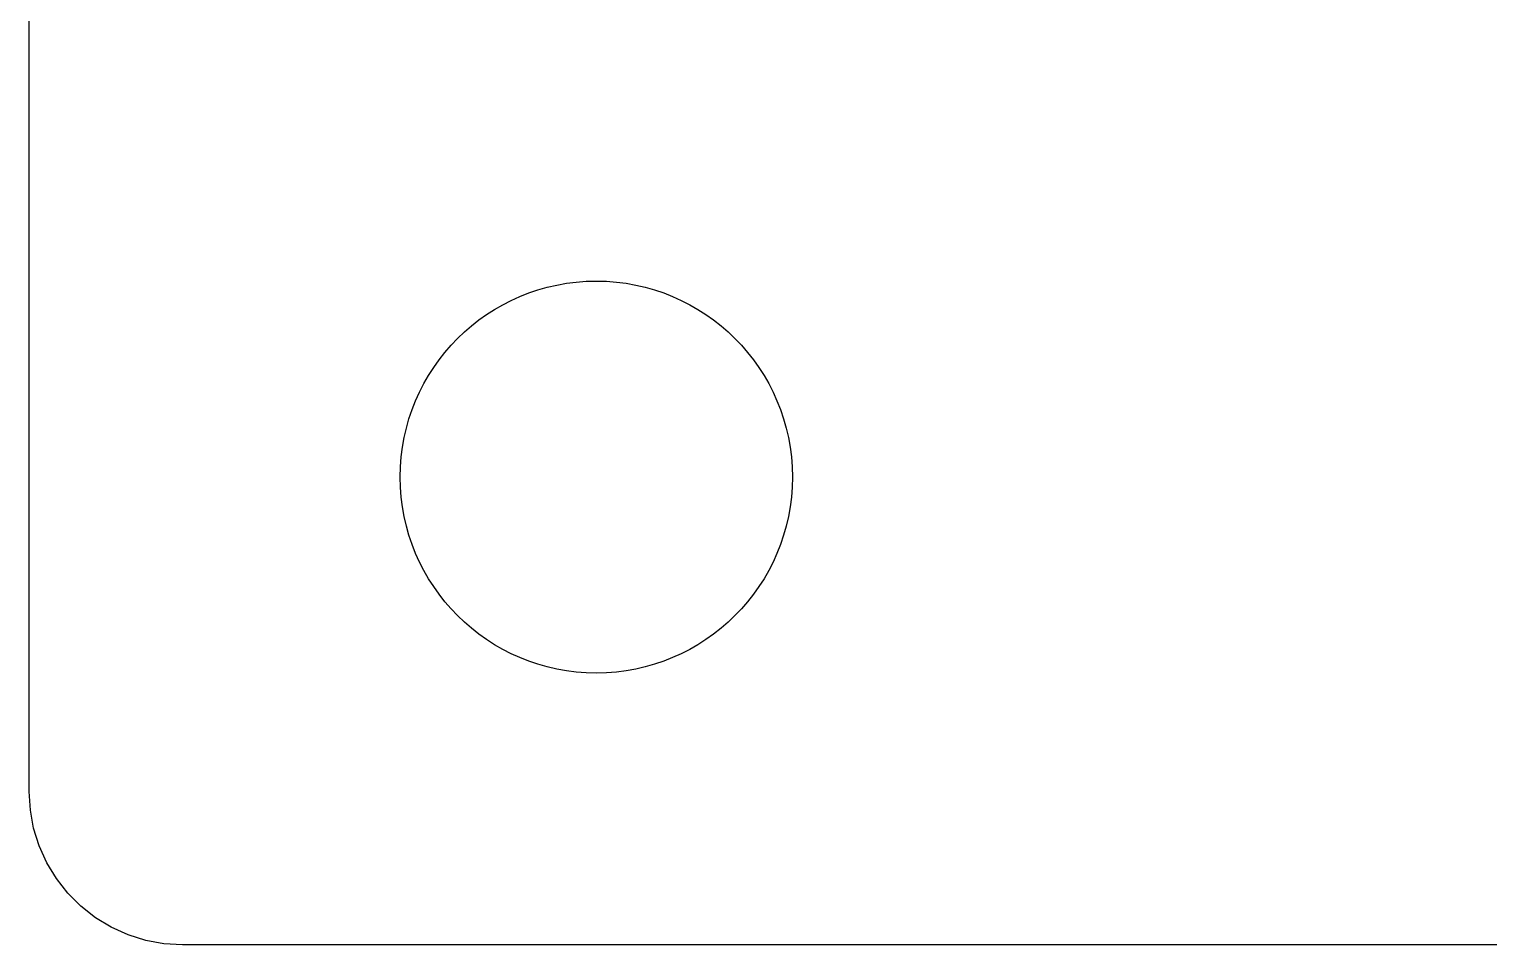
# Model space of a CAD drawing. Header units: millimetres. Extents: x 111.8 to 160, y -132.1 to -43.2.
# Drawn here: x 111.76 to 135.95, y -132.08 to -116.9 of the extents above; entities that cross this region are included whole.
import ezdxf

# ---------------------------------------------------------------- set-up
doc = ezdxf.new("R2010")
doc.units = ezdxf.units.MM
doc.layers.add('Feature', color=7, linetype='CONTINUOUS')

msp = doc.modelspace()

# ---------------------------------------------------------------- linework, layer by layer
at = {"layer": 'Feature'}
for p, q in [((111.76, -129.54), (111.76, -45.72)), ((111.76, -129.54, 1.58), (111.76, -45.72, 1.58)), ((111.76, -129.54, 1.58), (111.76, -45.72, 1.58)), ((111.76, -129.54), (111.76, -45.72)), ((124.408, -124.324), (124.408, -124.324, 1.58)), ((124.408, -124.324), (124.408, -124.324, 1.58)), ((111.779, -129.846), (111.76, -129.54)), ((111.779, -129.846, 1.58), (111.76, -129.54, 1.58)), ((111.76, -129.54), (111.76, -129.54, 1.58)), ((111.779, -129.846, 1.58), (111.76, -129.54, 1.58)), ((111.76, -129.54), (111.76, -129.54, 1.58)), ((111.779, -129.846), (111.76, -129.54)), ((111.834, -130.148), (111.779, -129.846)), ((111.834, -130.148, 1.58), (111.779, -129.846, 1.58)), ((111.779, -129.846), (111.779, -129.846, 1.58)), ((111.834, -130.148, 1.58), (111.779, -129.846, 1.58)), ((111.779, -129.846), (111.779, -129.846, 1.58)), ((111.834, -130.148), (111.779, -129.846)), ((111.925, -130.441), (111.834, -130.148)), ((111.925, -130.441, 1.58), (111.834, -130.148, 1.58)), ((111.834, -130.148), (111.834, -130.148, 1.58)), ((111.925, -130.441, 1.58), (111.834, -130.148, 1.58)), ((111.834, -130.148), (111.834, -130.148, 1.58)), ((111.925, -130.441), (111.834, -130.148)), ((112.051, -130.72), (111.925, -130.441)), ((112.051, -130.72, 1.58), (111.925, -130.441, 1.58)), ((111.925, -130.441), (111.925, -130.441, 1.58)), ((112.051, -130.72, 1.58), (111.925, -130.441, 1.58)), ((111.925, -130.441), (111.925, -130.441, 1.58)), ((112.051, -130.72), (111.925, -130.441)), ((112.21, -130.983), (112.051, -130.72)), ((112.21, -130.983, 1.58), (112.051, -130.72, 1.58)), ((112.051, -130.72), (112.051, -130.72, 1.58)), ((112.21, -130.983, 1.58), (112.051, -130.72, 1.58)), ((112.051, -130.72), (112.051, -130.72, 1.58)), ((112.21, -130.983), (112.051, -130.72)), ((112.399, -131.224), (112.21, -130.983)), ((112.399, -131.224, 1.58), (112.21, -130.983, 1.58)), ((112.21, -130.983), (112.21, -130.983, 1.58)), ((112.399, -131.224, 1.58), (112.21, -130.983, 1.58)), ((112.21, -130.983), (112.21, -130.983, 1.58)), ((112.399, -131.224), (112.21, -130.983)), ((112.616, -131.441), (112.399, -131.224)), ((112.616, -131.441, 1.58), (112.399, -131.224, 1.58)), ((112.399, -131.224), (112.399, -131.224, 1.58)), ((112.616, -131.441, 1.58), (112.399, -131.224, 1.58)), ((112.399, -131.224), (112.399, -131.224, 1.58)), ((112.616, -131.441), (112.399, -131.224)), ((112.857, -131.63), (112.616, -131.441)), ((112.857, -131.63, 1.58), (112.616, -131.441, 1.58)), ((112.616, -131.441), (112.616, -131.441, 1.58)), ((112.857, -131.63, 1.58), (112.616, -131.441, 1.58)), ((112.616, -131.441), (112.616, -131.441, 1.58)), ((112.857, -131.63), (112.616, -131.441)), ((113.12, -131.789), (112.857, -131.63)), ((113.12, -131.789, 1.58), (112.857, -131.63, 1.58)), ((112.857, -131.63), (112.857, -131.63, 1.58)), ((113.12, -131.789, 1.58), (112.857, -131.63, 1.58)), ((112.857, -131.63), (112.857, -131.63, 1.58)), ((113.12, -131.789), (112.857, -131.63)), ((113.399, -131.915), (113.12, -131.789)), ((113.399, -131.915, 1.58), (113.12, -131.789, 1.58)), ((113.12, -131.789), (113.12, -131.789, 1.58)), ((113.399, -131.915, 1.58), (113.12, -131.789, 1.58)), ((113.12, -131.789), (113.12, -131.789, 1.58)), ((113.399, -131.915), (113.12, -131.789)), ((113.692, -132.006), (113.399, -131.915)), ((113.692, -132.006, 1.58), (113.399, -131.915, 1.58)), ((113.399, -131.915), (113.399, -131.915, 1.58)), ((113.692, -132.006, 1.58), (113.399, -131.915, 1.58)), ((113.399, -131.915), (113.399, -131.915, 1.58)), ((113.692, -132.006), (113.399, -131.915)), ((113.994, -132.061), (113.692, -132.006)), ((113.994, -132.061, 1.58), (113.692, -132.006, 1.58)), ((113.692, -132.006), (113.692, -132.006, 1.58)), ((113.994, -132.061, 1.58), (113.692, -132.006, 1.58)), ((113.692, -132.006), (113.692, -132.006, 1.58)), ((113.994, -132.061), (113.692, -132.006)), ((114.3, -132.08), (113.994, -132.061)), ((114.3, -132.08, 1.58), (113.994, -132.061, 1.58)), ((114.3, -132.08, 1.58), (113.994, -132.061, 1.58)), ((113.994, -132.061), (113.994, -132.061, 1.58)), ((114.3, -132.08), (113.994, -132.061)), ((113.994, -132.061), (113.994, -132.061, 1.58)), ((157.48, -132.08), (114.3, -132.08)), ((157.48, -132.08, 1.58), (114.3, -132.08, 1.58)), ((157.48, -132.08, 1.58), (114.3, -132.08, 1.58)), ((114.3, -132.08), (114.3, -132.08, 1.58)), ((157.48, -132.08), (114.3, -132.08)), ((114.3, -132.08), (114.3, -132.08, 1.58))]:
    msp.add_line(p, q, dxfattribs=at)
msp.add_circle((121.158, -124.324), 3.25, dxfattribs=at)
msp.add_circle((121.158, -124.324), 3.25, dxfattribs=at)
msp.add_circle((121.158, -124.324), 3.25, dxfattribs=at)
msp.add_circle((121.158, -124.324), 3.25, dxfattribs=at)

doc.saveas('drawing.dxf')
